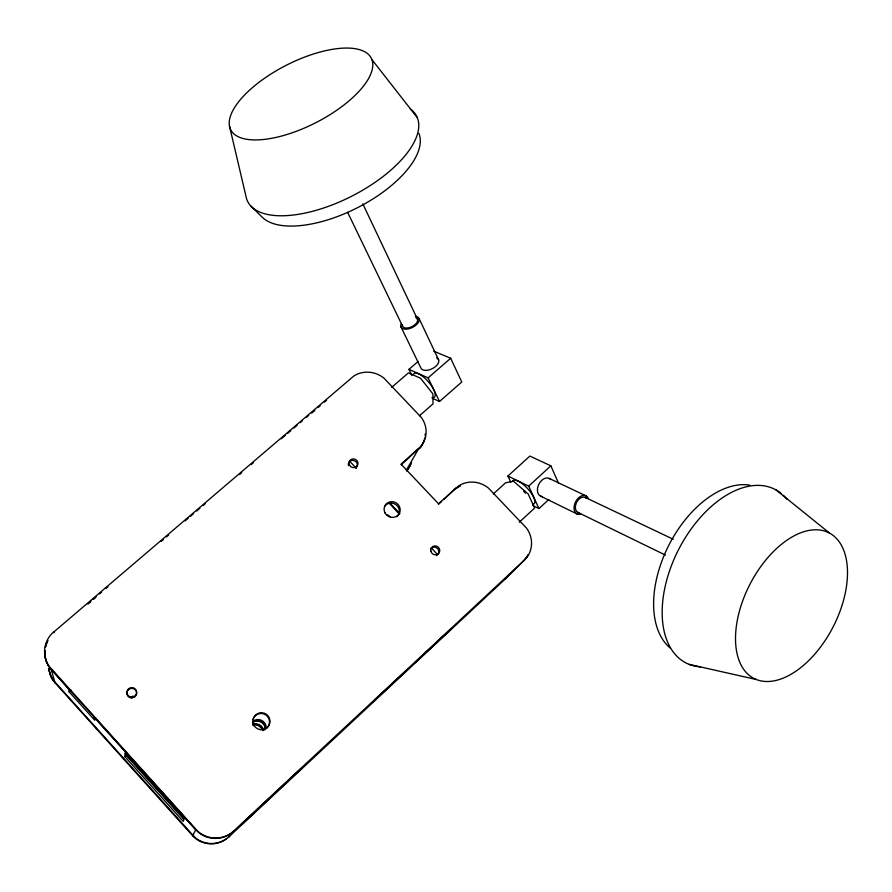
<?xml version="1.0" encoding="UTF-8"?>
<svg xmlns="http://www.w3.org/2000/svg" width="892" height="892" viewBox="0 0 892 892"><rect width="100%" height="100%" fill="white"/><g stroke="black" fill="none" stroke-linecap="round" stroke-linejoin="round"><path stroke-width="1.34" d="M228.999 836.674L226.289 839.004A26.169 25.734 -64.3 0 1 194.79 837.833L192.605 835.704L195.972 829.415L49.015 666.179A27.317 26.392 -18.1 0 1 51.524 633.922L353.856 375.989A25.11 23.527 24.1 0 1 384.006 378.197L421.28 417.411A25.166 23.66 27.6 0 1 420.734 446.513L401.043 464.163L438.485 503.757L458.332 486.151A25.355 23.928 36.3 0 1 488.504 488.125L526.447 528.042A25.467 24.028 40.6 0 1 526.414 557.957L505.162 579.164L508.184 576.02A24.296 23.025 41.1 0 0 509.388 574.403M406.295 470.262L417.824 450.148L419.876 448.007A25.087 23.605 27.6 0 0 423.979 440.904M418.761 448.509L401.199 464.832M456.102 487.891L443.77 499.509M523.191 561.302L525.232 559.128A25.389 23.961 40.6 0 0 527.038 556.552M524.485 560.02L231.162 833.318A27.474 27.072 -64.7 0 1 198.046 832.08L51.201 669.524M506.333 578.005L228.664 837.053L234.027 830.865L231.519 832.916A27.574 27.161 -64.7 0 1 198.28 831.656L195.972 829.415M519.267 522.221L534.62 508.061L528.142 493.934L513.457 481.223L505.541 482.828L493.287 493.978M532.87 505.563L538.946 508.585L548.881 499.42M550.855 465.825L529.87 456.08L507.916 476.027L528.7 486.129L550.855 465.825L558.593 483.397M438.507 504.292L441.607 501.505M124.98 756.762L124.847 753.116L184.187 818.912L183.217 821.354L124.98 756.762L126.965 754.989M131.102 697.622L132.953 695.983M432.341 398.222L439.522 401.489L461.755 381.999L450.683 358.261L433.69 351.147M419.53 415.705L432.999 403.909L432.899 393.907L420.511 378.23L408.447 372.878L391.711 387.329M418.058 361.516L408.926 369.399L428.115 377.862L450.683 358.261M94.162 716.555L94.775 720.29L69.197 691.913L71.215 690.152M87.873 603.851L91.04 601.152M93.158 599.346L96.325 596.648M99.491 593.938L101.61 592.132M105.836 588.53L107.943 586.724M185.079 520.906L188.245 518.196M190.364 516.401L193.531 513.692M196.697 510.993L199.864 508.284M203.041 505.574L205.149 503.779M281.225 438.864L285.451 435.251M287.558 433.445L290.736 430.747M293.903 428.037L297.069 425.339M300.236 422.63L302.355 420.823M306.58 417.222L308.699 415.416M311.865 412.717L313.973 410.911M88.007 603.862L90.125 602.055M93.303 599.335L95.433 597.529M161.151 541.444L163.269 539.638M166.447 536.917L168.566 535.111M239.591 474.499L241.71 472.693M251.254 464.554L253.373 462.747M311.676 412.996L314.854 410.275M318.031 407.566L320.15 405.76M324.387 402.136L326.517 400.33M455.043 489.407L457.351 487.534A25.277 23.861 36.3 0 1 460.071 485.95M689.159 664.373L756.182 679.47M549.193 478.424L586.022 495.863M585.241 497.446L673.237 539.247M577.916 512.421L665.41 555.08M540.574 496.13L577.146 514.015M776.051 489.942L829.616 533.148A81.908 46.73 -62.7 0 1 807.896 661.362A81.908 46.73 -62.7 0 1 736.937 622.404A81.908 46.73 -62.7 0 1 829.616 533.148M192.806 835.325L195.002 837.454A26.247 25.823 -64.4 0 0 226.579 838.67M194.98 837.488L53.063 679.983A25.991 25.143 -20 0 1 48.971 668.799M250.986 206.186L261.858 216.823A89.345 40.33 -26.7 0 0 360.424 206.175A89.345 40.33 -26.7 0 0 418.917 133.399M389.514 502.642L399.917 513.68M349.553 461.108L356.209 468.188M388.589 502.575L399.058 513.703M431.438 548.089L437.147 554.155M68.394 688.646L49.272 667.071A27.228 26.314 -18.2 0 1 44.912 650.669M94.296 717.369L195.738 829.839M183.473 818.823L127.121 756.338L127.077 754.309M49.138 668.543A25.913 25.076 -20.1 0 0 53.33 680.875L192.605 835.704M371.897 59.574A78.875 32.29 -27 0 1 275.472 137.535A78.875 32.29 -27 0 1 255.669 84.918A78.875 32.29 -27 0 1 371.897 59.574L417.356 117.744M408.926 369.399L411.937 375.554M400.898 326.695L420.756 367.76A9.79 5.43 -26 0 0 433.668 367.894A9.79 5.43 -26 0 0 436.601 357.893M428.115 377.862L439.522 401.489M347.612 212.296L402.493 325.993M362.832 203.867L417.545 319.358M419.151 318.656L438.674 359.955M507.916 476.027L510.793 482.215M528.7 486.129L538.946 508.585M50.944 668.632L55.159 683.216M53.821 631.703L54.066 632.707M68.171 687.732L69.197 691.913M71.304 700.577L71.494 701.335M229.467 126.051L246.014 196.441A94.63 42.047 -26.8 0 0 355.228 194.378A94.63 42.047 -26.8 0 0 410.353 109.014M96.035 728.006L96.135 728.675M700.465 666.87A97.529 58.326 -62.9 0 1 675.991 554.88A97.529 58.326 -62.9 0 1 781.325 493.555M783.265 495.283A97.529 58.326 -62.9 0 1 786.844 499.174M670.226 648.06A91.932 55.494 -63 0 1 667.662 547.577A91.932 55.494 -63 0 1 749.704 485.114M579.343 512.777A8.329 5.553 -63.5 0 1 576.544 502.542A8.329 5.553 -63.5 0 1 586.412 498.327M580.781 514.227A10.102 6.735 -63.5 0 1 574.047 508.552A10.102 6.735 -63.5 0 1 579.755 496.866A10.102 6.735 -63.5 0 1 588.452 498.539M542.291 496.576A9.845 6.723 -63.6 0 1 538.79 484.378A9.845 6.723 -63.6 0 1 550.62 479.483M512.621 480.966A15.677 5.542 47.2 0 1 528.465 489.541A15.677 5.542 47.2 0 1 532.892 504.315M523.66 491.146A15.688 5.508 47.2 0 1 525.5 493.198M415.85 317.708A8.24 4.393 -26.2 0 1 412.338 326.439A8.24 4.393 -26.2 0 1 402.415 324.788M415.293 316.236A9.99 5.319 -26.2 0 1 418.069 322.893A9.99 5.319 -26.2 0 1 406.128 329.193A9.99 5.319 -26.2 0 1 401.322 323.595M413.565 374.261A15.565 5.486 49.2 0 1 429.587 383.259A15.565 5.486 49.2 0 1 432.051 397.642M348.426 465.568A4.56 4.326 24.9 0 1 354.124 460.595A4.56 4.326 24.9 0 1 355.93 468.021M45.425 647.235A27.228 26.314 -18.2 0 1 46.016 644.994A27.217 26.303 -18.3 0 0 45.447 647.336M46.384 643.89A27.228 26.314 -18.2 0 1 47.778 640.679M264.991 729.489A8.507 8.485 40.1 0 1 262.906 730.247M253.518 725.854A8.507 8.485 40.1 0 1 252.759 723.758M252.96 719.365A8.507 8.485 40.1 0 1 265.626 714.804A8.507 8.485 40.1 0 1 266.808 728.218M384.508 506.489A8.139 7.76 30.5 0 1 396.405 504.939A8.139 7.76 30.5 0 1 396.929 516.747M425.25 433.813A25.087 23.605 27.6 0 1 425.116 435.887M129.084 697.209A4.873 4.772 -21.4 0 1 127.734 690.598A4.873 4.772 -21.4 0 1 134.469 689.159A4.873 4.772 -21.4 0 1 135.829 695.771M134.993 696.73A4.873 4.772 -21.4 0 1 133.945 697.444M132.741 697.867A4.873 4.772 -21.4 0 1 130.232 697.745M437.481 554.913A4.594 4.382 36.8 0 1 436.534 555.571M430.457 549.115A4.594 4.382 36.8 0 1 436.656 547.855A4.594 4.382 36.8 0 1 438.217 554.032M253.06 725.062A8.095 8.084 63.9 0 1 261.969 729.243M410.576 464.219A23.939 22.634 27.6 0 1 406.64 471.021M508.73 574.738A24.218 22.958 41.1 0 1 507.002 577.191M509.811 573.656A24.285 23.025 41.1 0 1 508.083 576.12M411.446 462.703A24.017 22.69 27.6 0 1 407.499 469.526M253.417 724.393A8.117 8.106 60.9 0 1 263.084 730.57M457.262 487.668A25.266 23.861 36.4 0 1 459.971 486.095M527.919 554.835A25.389 23.961 40.6 0 1 525.109 559.239M53.063 679.983A25.991 25.154 -20 0 1 48.948 668.71M253.863 723.969A8.117 8.117 59.2 0 1 263.53 730.147M49.305 667.16A27.217 26.303 -18.3 0 1 44.946 650.77M46.406 643.979A27.217 26.303 -18.3 0 1 47.8 640.779M423.89 441.061A25.087 23.593 27.6 0 1 419.786 448.152M424.715 438.072A25.087 23.593 27.6 0 1 424.213 440.079M253.339 721.962A8.218 8.206 50.8 0 1 265.314 729.623M387.017 514.818A7.928 7.571 30.6 0 1 390.484 517.014M252.447 721.673A8.273 8.262 47.6 0 1 266.284 728.151M253.551 721.684A8.229 8.218 50.2 0 1 265.548 729.366M372.633 702.127L408.224 668.844L372.633 702.127M243.627 822.19L240.762 825.446L303.247 766.596L243.627 822.19M415.46 662.187L414.992 662.7L450.527 629.406L415.46 662.187M349.508 465.2A4.571 4.337 24.9 0 0 357.346 465.713A4.571 4.337 24.9 0 0 353.622 458.901A4.571 4.337 24.9 0 0 349.508 465.2M253.15 723.066A8.53 8.507 39.6 0 0 267.243 727.526A8.53 8.507 39.6 0 0 264.021 713.109A8.53 8.507 39.6 0 0 253.15 723.066M385.076 513.034A8.162 7.783 30.5 0 0 399.047 513.892A8.162 7.783 30.5 0 0 392.324 501.672A8.162 7.783 30.5 0 0 385.076 513.034M430.858 551.267A4.605 4.393 36.8 0 0 438.407 553.72A4.605 4.393 36.8 0 0 436.489 546.127A4.605 4.393 36.8 0 0 430.858 551.267M130.221 696.942A4.895 4.783 -21.2 0 0 136.565 691.356A4.895 4.783 -21.2 0 0 128.548 688.814A4.895 4.783 -21.2 0 0 130.221 696.942"/></g></svg>
